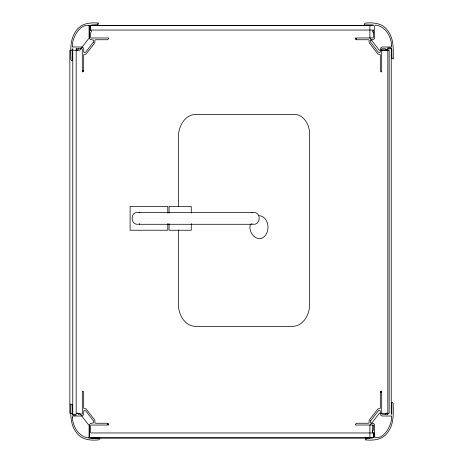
<?xml version="1.0" encoding="UTF-8"?>
<svg xmlns="http://www.w3.org/2000/svg" width="463" height="463" viewBox="0 0 463 463"><rect width="100%" height="100%" fill="white"/><g stroke="black" fill="none" stroke-linecap="round" stroke-linejoin="round"><path stroke-width="0.69" d="M250.483 224.173C247.236 232.814 258.493 244.348 265.426 235.331C270.415 229.029 268.135 216.464 259.112 215.619M78.357 48.754C78.369 50.253 76.175 50.253 76.187 48.754L81.777 48.754L82.281 49.188L82.321 71.881A0.909 0.909 0 0 0 82.813 71.863L83.687 70.469L83.687 54.981A0.845 0.845 0 0 1 83.803 54.553L85.221 54.275A1.574 1.574 0 0 0 86.077 54.009L94.377 43.458A2.876 2.876 0 0 0 94.909 41.728L94.944 40.269L95.401 39.754L107.451 39.749L108.464 38.875A1.777 1.777 0 0 0 108.545 38.336L108.545 37.983L91.199 37.983L90.725 37.63A0.868 0.868 0 0 1 90.655 37.277L90.655 32.85L91.581 31.449L90.655 30.049L90.655 25.621A0.845 0.845 0 0 1 90.765 25.193L97.982 24.915M385.656 414.246L386.24 413.204M391.796 58.228L391.796 49.46A0.868 0.868 0 0 0 391.721 49.107L391.316 48.76L387.826 48.754C387.838 50.253 385.644 50.253 385.656 48.754L382.16 48.76L381.761 49.107A0.868 0.868 0 0 0 381.686 49.46L381.686 71.881L380.87 71.696L380.407 71.013A1.777 1.777 0 0 1 380.32 70.469L380.32 54.889L379.984 54.327L378.792 54.275A1.574 1.574 0 0 1 377.935 54.009L369.74 43.586A2.819 2.819 0 0 1 369.109 41.728L369.086 40.455A0.868 0.868 0 0 0 369.011 40.102L368.536 39.749L356.556 39.749L355.532 38.817A1.904 1.904 0 0 1 355.468 37.983L373.022 37.925L373.357 37.277L373.357 30.049L89.972 30.049L89.972 25.621L373.357 25.621A0.671 0.671 0 0 0 373.369 25.199L372.97 24.863L364.207 24.915L364.207 24.562A1.777 1.777 0 0 1 364.288 24.024L365.301 23.15C373.282 22.253 382.623 23.173 387.56 30.39C394.001 38.493 393.4 49.454 393.156 59.171M93.283 42.341L85.47 52.441L83.803 52.232A0.845 0.845 0 0 1 83.693 51.804C83.826 50.259 84.017 47.191 81.777 46.989L72.807 46.989M370.73 420.659L378.543 410.559L380.21 410.768A0.845 0.845 0 0 1 380.32 411.196C380.187 412.741 379.996 415.809 382.235 416.011L391.206 416.011M373.357 30.049L372.431 31.449L373.357 32.85M139.849 223.826C130.01 227.327 129.252 210.052 139.294 212.72M251.965 212.72C262.012 210.052 261.254 227.327 251.415 223.826M98.712 23.15C90.731 22.253 81.384 23.173 76.453 30.39C70.011 38.493 70.608 49.454 70.851 59.171A1.777 1.777 0 0 0 70.932 59.71L71.4 60.393L72.216 60.584L72.216 49.46A0.671 0.671 0 0 1 72.205 49.037L72.76 48.754L72.76 415.132L76.187 415.132M91.61 25.095L97.982 25.095L97.982 23.15M381.825 49.987L388.144 49.987M393.156 58.228L391.657 58.228L391.657 49.987M139.207 212.378L252.057 212.378M139.207 224.283L252.057 224.283M70.851 404.772L72.355 404.772L72.355 413.013M72.65 413.297L69.844 413.297L69.844 50.27L79.677 50.27L89.099 38.088L89.099 25.372L369.885 25.372L369.885 38.088L379.313 50.27L389.146 50.27L389.146 413.297L379.313 413.297L369.885 425.48L369.885 438.189L89.099 438.189L89.099 425.48L79.677 413.297L76.187 413.297L76.187 48.754M365.301 439.85C373.282 440.747 382.623 439.827 387.56 432.61C394.001 424.507 393.4 413.546 393.156 403.829A1.777 1.777 0 0 0 393.075 403.29L392.612 402.607L391.796 402.416L391.796 413.54A0.671 0.671 0 0 1 391.802 413.963L391.247 414.246L391.247 47.868L387.826 47.868L387.826 414.246L382.235 414.246L381.726 413.812L381.686 391.119A0.909 0.909 0 0 0 381.194 391.137L380.32 392.531L380.32 408.019A0.845 0.845 0 0 1 380.21 408.447L378.792 408.725A1.574 1.574 0 0 0 377.935 408.991L369.63 419.542A2.876 2.876 0 0 0 369.098 421.272L369.063 422.731L368.612 423.246L356.556 423.251L355.549 424.125A1.777 1.777 0 0 0 355.468 424.664L355.468 425.017L372.808 425.017L373.282 425.37A0.868 0.868 0 0 1 373.357 425.723L373.357 430.15L372.431 431.551L373.357 432.951L373.357 437.379A0.845 0.845 0 0 1 373.247 437.807L366.03 438.085M369.567 437.905L372.402 437.905M387.236 413.204L387.826 414.246M372.402 425.196L372.402 432.963M366.03 437.905L366.03 439.85M191.26 213.09L191.26 206.429L169.059 206.429L169.059 213.09M191.26 223.571L191.26 230.233L169.059 230.233L169.059 223.571M178.486 206.822L178.486 136.735C178.249 126.694 184.691 114.639 195.808 114.344L294.329 114.344C304.116 114.604 309.776 125.207 309.568 134.044L309.568 304.446C309.805 314.29 303.491 326.108 292.587 326.403L195.536 326.403C184.592 326.108 178.255 314.244 178.486 304.365L178.486 229.943M167.791 213.09L167.791 206.429L130.091 206.429L130.091 230.233L167.791 230.233L167.791 223.571M72.216 404.772L72.216 413.54A0.868 0.868 0 0 0 72.292 413.893L72.691 414.24L76.187 414.246C76.175 412.747 78.369 412.747 78.357 414.246L82.211 413.974A0.845 0.845 0 0 0 82.321 413.54L82.321 391.119L83.143 391.304L83.606 391.987A1.777 1.777 0 0 1 83.687 392.531L83.693 408.111L84.092 408.702L85.221 408.725A1.574 1.574 0 0 1 86.077 408.991L94.273 419.414A2.819 2.819 0 0 1 94.903 421.272L94.927 422.545A0.868 0.868 0 0 0 95.002 422.898L95.471 423.251L107.451 423.251L108.475 424.183A1.904 1.904 0 0 1 108.545 425.017L90.991 425.075L90.655 425.723L90.655 432.951L374.04 432.951L374.04 437.379L90.655 437.379A0.671 0.671 0 0 0 90.644 437.801L91.037 438.137L99.805 438.085L99.805 438.438A1.777 1.777 0 0 1 99.719 438.976L98.712 439.85C90.731 440.747 81.384 439.827 76.453 432.61C70.011 424.507 70.608 413.546 70.851 403.829M373.247 425.294A0.845 0.845 0 0 1 373.357 425.723M391.212 416.011A3.01 3.01 0 0 1 391.646 417.568C391.542 425.352 384.001 439.815 374.723 437.321L374.579 424.779L373.543 423.442L370.562 422.974A0.845 0.845 0 0 1 370.452 422.545L370.452 421.278A0.758 0.758 0 0 1 370.718 420.653M381.691 49.46A0.845 0.845 0 0 1 381.801 49.026M72.801 46.989A3.01 3.01 0 0 1 72.367 45.432C72.471 37.648 80.012 23.185 89.29 25.679L89.434 38.221L90.47 39.558L93.445 40.026A0.845 0.845 0 0 1 93.561 40.455L93.561 41.722A0.758 0.758 0 0 1 93.289 42.347M72.344 417.308C72.801 426.33 78.473 436.482 88.086 437.905A1.759 1.759 0 0 0 89.278 437.315L89.434 424.779L90.47 423.442L93.485 422.898A0.868 0.868 0 0 0 93.561 422.545L93.491 420.931L85.574 410.658L84.162 410.496L83.762 410.843A0.868 0.868 0 0 0 83.687 411.196C83.826 412.741 84.017 415.809 81.777 416.011L72.807 416.011L72.344 417.308M391.669 45.548L391.206 46.989L382.235 46.989C379.996 47.191 380.181 50.259 380.32 51.804A0.868 0.868 0 0 1 380.25 52.157L379.845 52.504L378.439 52.342L370.504 42.046L370.452 40.455A0.868 0.868 0 0 1 370.522 40.102L373.543 39.558L374.579 38.221L374.723 25.679A1.759 1.759 0 0 1 375.921 25.077C385.494 26.53 391.137 36.56 391.669 45.548M107.509 424.021L107.688 424.507L108.249 424.363L108.139 423.639L107.509 424.021M356.504 38.956L356.064 39.453L355.694 38.892L356.122 38.406L356.504 38.956M82.715 70.775C82.721 72.865 84.185 69.977 82.715 70.775M381.362 391.97L381.292 392.225C380.1 393.168 380.817 390.251 381.362 391.97"/></g></svg>
